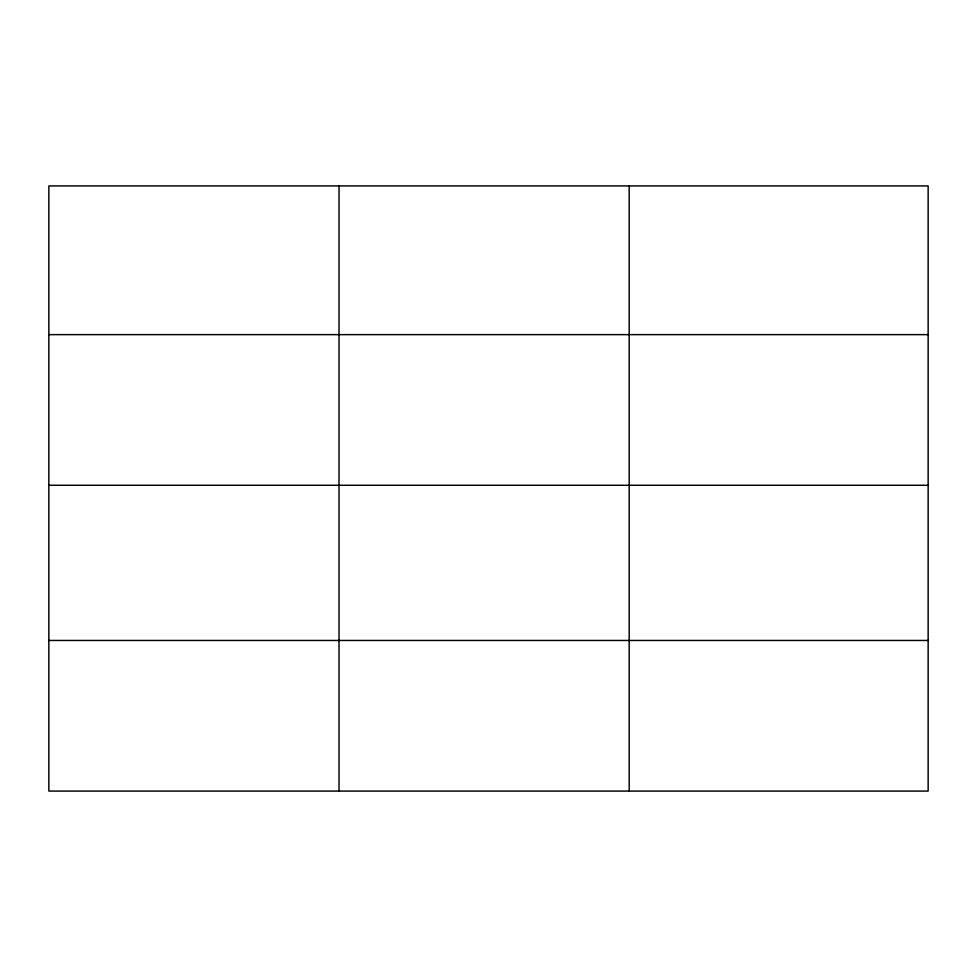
<?xml version="1.0" encoding="UTF-8"?>
<svg xmlns="http://www.w3.org/2000/svg" width="977" height="977" viewBox="0 0 977 977"><rect width="100%" height="100%" fill="white"/><g stroke="black" fill="none" stroke-linecap="round" stroke-linejoin="round"><path stroke-width="1.47" d="M928.15 485.264L928.15 185.923L48.85 185.923L48.85 791.077L928.15 791.077L928.15 485.264L48.85 485.264M48.85 334.635L928.15 334.635M48.85 640.46L928.15 640.46M629.188 185.923L629.188 791.077M339.019 185.923L339.019 791.077"/></g></svg>
